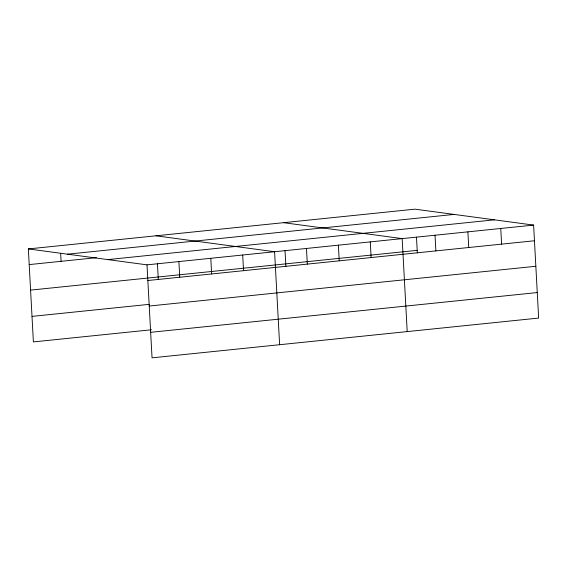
<?xml version="1.0" encoding="UTF-8"?>
<svg xmlns="http://www.w3.org/2000/svg" width="567" height="567" viewBox="0 0 567 567"><rect width="100%" height="100%" fill="white"/><g stroke="black" fill="none" stroke-linecap="round" stroke-linejoin="round"><path stroke-width="0.85" d="M28.35 248.927L414.959 209.166L533.611 225.092L538.65 318.073L152.041 357.834L147.002 264.853L28.35 248.927L33.389 341.908L151.488 329.767M67.508 254.179L454.117 214.418M29.201 264.598L96.44 257.68M107.85 259.594L494.459 219.833M147.002 264.853L533.611 225.092M30.583 290.106L417.192 250.352M147.852 280.516L534.461 240.755M32.007 316.393L149.241 304.337M149.234 306.031L535.843 266.27M150.659 332.319L537.268 292.558M283.514 222.682L402.166 238.608L407.205 331.589M155.932 235.808L274.584 251.727L279.623 344.715M500.753 228.473L501.604 244.136M467.888 231.846L468.739 247.517M435.031 235.227L435.874 250.898M416.476 237.155L417.333 252.974M370.272 241.889L371.123 257.56M338.379 245.171L339.222 260.834M306.478 248.452L307.328 264.116M285.031 250.671L285.888 266.497M242.69 255.008L243.541 270.679M210.796 258.29L211.64 273.96M178.896 261.571L179.746 277.242M157.449 263.79L158.306 279.616M60.669 253.477L61.094 261.316"/></g></svg>
